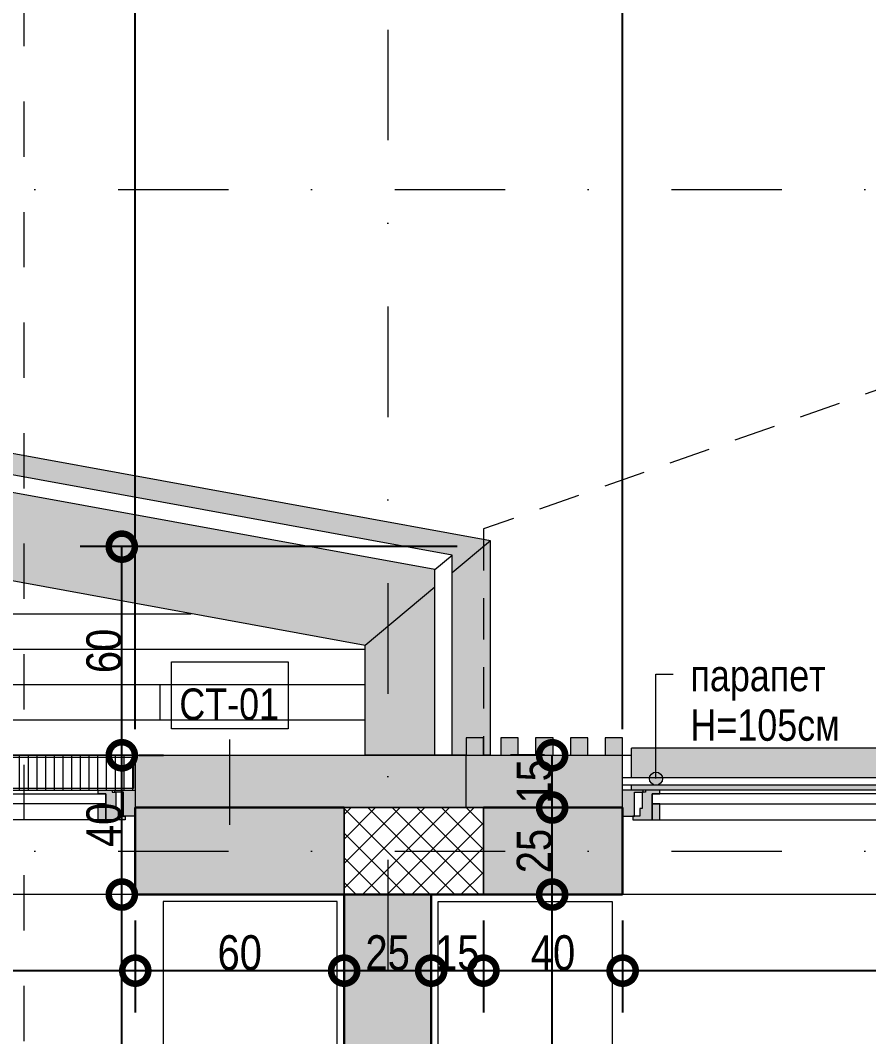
# Model space of a CAD drawing. Header units: centimetres. Extents: x 0 to 25250, y 0 to 2250.
# Drawn here: x 4551.1 to 4794.7, y 1401.6 to 1693.5 of the extents above; entities that cross this region are included whole.
import ezdxf

# ---------------------------------------------------------------- set-up
doc = ezdxf.new("R2010")
doc.units = ezdxf.units.CM
for name, pattern in [('17-View-1$0$Overhead', [19.84375, 11.90625, -7.9375]), ('18-View-1$0$Dash', [31.75, 15.875, -15.875]), ('18-View-1$0$Dash dot', [79.375, 31.75, -23.8125, 0, -23.8125])]:
    doc.linetypes.add(name, pattern=pattern)
for name, color, linetype, lineweight in [('A-ANNO-DIMS', 7, 'Continuous', 9), ('A-AREA', 7, 'Continuous', 9), ('A-FLOR-HRAL', 7, 'Continuous', 9), ('A-FLOR-OVHD', 7, '17-View-1$0$Overhead', 9), ('A-FLOR-PATT', 7, 'Continuous', 9), ('A-GLAZ', 7, 'Continuous', 5), ('A-GLAZ-CWMG', 7, 'Continuous', 9), ('A-WALL', 7, 'Continuous', 9), ('A-WALL-IDEN', 7, 'Continuous', 9), ('A-WALL-PATT', 7, 'Continuous', 9), ('G-ANNO-SYMB', 7, 'Continuous', 9), ('G-ANNO-TEXT', 7, 'Continuous', 9), ('I-FURN', 7, 'Continuous', 9), ('P-PIPE', 7, 'Continuous', 9), ('S-COLS', 7, 'Continuous', 9), ('S-GRID', 7, 'Continuous', 9)]:
    doc.layers.add(name, color=color, linetype=linetype, lineweight=lineweight)
doc.styles.add('18-View-1$0$Arial Narrow_3', font='ARIALN.TTF', dxfattribs={"height": 10})
doc.styles.add('18-View-1$0$Arial Narrow_5', font='ARIALN.TTF', dxfattribs={"height": 9})
doc.dimstyles.new('18-View-1$0$TEC_DIM', dxfattribs={"dimscale": 30.48, "dimtxt": 10.23431, "dimasz": 0.492126, "dimexe": 0.393701, "dimexo": 0.246063, "dimgap": 0, "dimtad": 1, "dimdec": 0, "dimzin": 0, "dimdsep": 46, "dimtxsty": '18-View-1$0$Arial Narrow_3', "dimblk1": '18-View-1$0$_DotSmall', "dimblk2": '18-View-1$0$_DotSmall', "dimsah": 1, "dimcen": 0.09, "dimazin": 0, "dimtfac": 1, "dimtdec": 4, "dimtix": 1, "dimtmove": 0, "dimatfit": 3, "dimfxl": 1, "dimtvp": 1, "dimtolj": 1, "dimtzin": 0, "dimarcsym": 2})

# ---------------------------------------------------------------- blocks, each defined once
blk = doc.blocks.new('TRIPLE - OK_F_OF - T - 13-2419636-НИВО 1')
at = {"layer": 'A-GLAZ', "true_color": 0xc0c0c0}
h = blk.add_hatch(color=9, dxfattribs=at)
h.paths.add_polyline_path([(146.6, 2.5), (150, 2.5), (150, 10), (144.1, 10), (144.1, 9.45), (146.6, 9.45), (146.6, 5)])
h.paths.add_polyline_path([(48.7, 2.5), (51.3, 2.5), (51.3, 9.45), (53.8, 9.45), (53.8, 10), (46.2, 10), (46.2, 9.45), (48.7, 9.45), (48.7, 5.72)])
h.paths.add_polyline_path([(-51.3, 2.5), (-48.7, 2.5), (-48.7, 9.45), (-46.2, 9.45), (-46.2, 10), (-53.8, 10), (-53.8, 9.45), (-51.3, 9.45), (-51.3, 5.72)])
h.paths.add_polyline_path([(-149, 2.5), (-146.6, 2.5), (-146.6, 9.45), (-144.1, 9.45), (-144.1, 10), (-150, 10), (-150, 2.5)])
h = blk.add_hatch(color=9, dxfattribs=at)
h.paths.add_polyline_path([(-50.8, 1.5), (-50.8, 2.5), (-52.8, 2.5), (-52.8, 4.68), (-53.52, 4.68), (-53.52, 9.45), (-54.5, 9.45), (-54.5, 10), (-58.6, 10), (-58.6, 8.9), (-56.4, 8.9), (-56.4, 1.5), (-52.8, 1.5)])
h.paths.add_polyline_path([(-141.5, 1.5), (-141.5, 8.9), (-139.3, 8.9), (-139.3, 10), (-143.4, 10), (-143.4, 9.45), (-144.38, 9.45), (-144.38, 4.68), (-145.1, 4.68), (-145.1, 2.5), (-147.1, 2.5), (-147.1, 1.5)])
h = blk.add_hatch(color=9, dxfattribs=at)
h.paths.add_polyline_path([(-56.4, 1.5), (-56.4, 6.1), (-58.6, 6.1), (-58.6, 1.5), (-57.27, 1.5)])
h.paths.add_polyline_path([(-139.3, 1.5), (-139.3, 6.1), (-141.5, 6.1), (-141.5, 1.5)])
at = {"layer": 'A-GLAZ'}
for p, q in [((-144.1, 10), (-150, 10)), ((-146.6, 2.5), (-146.6, 9.45)), ((-146.6, 9.45), (-144.1, 9.45)), ((-143.4, 9.45), (-144.38, 9.45)), ((-144.38, 9.45), (-144.38, 4.68)), ((-143.4, 10), (-144.1, 10)), ((-144.1, 9.45), (-144.1, 10)), ((-139.3, 10), (-143.4, 10)), ((-143.4, 10), (-143.4, 9.45)), ((-56.4, 8.9), (-141.5, 8.9)), ((-141.5, 8.9), (-141.5, 6.1)), ((-141.5, 1.5), (-141.5, 8.9)), ((-141.5, 8.9), (-139.3, 8.9)), ((-58.6, 10), (-139.3, 10)), ((-139.3, 8.9), (-139.3, 10)), ((-141.5, 6.1), (-56.4, 6.1)), ((-139.3, 6.1), (-141.5, 6.1)), ((-141.5, 6.1), (-141.5, 1.5)), ((-139.3, 1.5), (-139.3, 6.1)), ((-144.38, 4.68), (-145.1, 4.68)), ((-145.1, 4.68), (-145.1, 2.5)), ((-150, 2.5), (-146.6, 2.5)), ((-145.1, 2.5), (-147.1, 2.5)), ((-147.1, 2.5), (-147.1, 1.5)), ((-147.1, 1.5), (-141.5, 1.5)), ((-141.5, 1.5), (-139.3, 1.5)), ((-139.3, 1.5), (-58.6, 1.5))]:
    blk.add_line(p, q, dxfattribs=at)
blk = doc.blocks.new('TRIPLE - OK_F_OF - T - 18_60-2419604-НИВО 1')
at = {"layer": 'A-GLAZ', "true_color": 0xc0c0c0}
h = blk.add_hatch(color=9, dxfattribs=at)
h.paths.add_polyline_path([(150, -2.5), (146.6, -2.5), (146.6, -9.45), (144.1, -9.45), (144.1, -10), (150, -10), (150, -5)])
h.paths.add_polyline_path([(51.3, -2.5), (48.7, -2.5), (48.7, -9.45), (46.2, -9.45), (46.2, -10), (53.8, -10), (53.8, -9.45), (51.3, -9.45), (51.3, -5.72)])
h.paths.add_polyline_path([(-48.7, -2.5), (-51.3, -2.5), (-51.3, -9.45), (-53.8, -9.45), (-53.8, -10), (-46.2, -10), (-46.2, -9.45), (-48.7, -9.45), (-48.7, -5.72)])
h.paths.add_polyline_path([(-146.6, -2.5), (-150, -2.5), (-150, -10), (-144.1, -10), (-144.1, -9.45), (-146.6, -9.45), (-146.6, -5)])
h = blk.add_hatch(color=9, dxfattribs=at)
h.paths.add_polyline_path([(-52.8, -1.5), (-56.4, -1.5), (-56.4, -8.9), (-58.6, -8.9), (-58.6, -10), (-54.5, -10), (-54.5, -9.45), (-53.52, -9.45), (-53.52, -4.68), (-52.8, -4.68), (-52.8, -2.5), (-50.8, -2.5), (-50.8, -1.5)])
h.paths.add_polyline_path([(-147.1, -1.5), (-147.1, -2.5), (-145.1, -2.5), (-145.1, -4.68), (-144.38, -4.68), (-144.38, -9.45), (-143.4, -9.45), (-143.4, -10), (-139.3, -10), (-139.3, -8.9), (-141.5, -8.9), (-141.5, -1.5)])
h = blk.add_hatch(color=9, dxfattribs=at)
h.paths.add_polyline_path([(-56.4, -1.5), (-58.6, -1.5), (-58.6, -6.1), (-56.4, -6.1)])
h.paths.add_polyline_path([(-141.5, -1.5), (-141.5, -6.1), (-139.3, -6.1), (-139.3, -1.5)])
at = {"layer": 'A-GLAZ'}
for p, q in [((-150, -2.5), (-146.6, -2.5)), ((-147.1, -2.5), (-147.1, -1.5)), ((-147.1, -1.5), (-141.5, -1.5)), ((-145.1, -2.5), (-147.1, -2.5)), ((-146.6, -2.5), (-146.6, -9.45)), ((-145.1, -4.68), (-145.1, -2.5)), ((-141.5, -1.5), (-139.3, -1.5)), ((-141.5, -6.1), (-141.5, -1.5)), ((-141.5, -1.5), (-141.5, -8.9)), ((-139.3, -1.5), (-58.6, -1.5)), ((-139.3, -1.5), (-139.3, -6.1)), ((-144.38, -4.68), (-145.1, -4.68)), ((-144.38, -9.45), (-144.38, -4.68)), ((-141.5, -6.1), (-56.4, -6.1)), ((-141.5, -8.9), (-141.5, -6.1)), ((-139.3, -6.1), (-141.5, -6.1)), ((-144.1, -10), (-150, -10)), ((-146.6, -9.45), (-144.1, -9.45)), ((-143.4, -9.45), (-144.38, -9.45)), ((-144.1, -9.45), (-144.1, -10)), ((-143.4, -10), (-144.1, -10)), ((-143.4, -10), (-143.4, -9.45)), ((-139.3, -10), (-143.4, -10)), ((-56.4, -8.9), (-141.5, -8.9)), ((-141.5, -8.9), (-139.3, -8.9)), ((-139.3, -8.9), (-139.3, -10)), ((-58.6, -10), (-139.3, -10))]:
    blk.add_line(p, q, dxfattribs=at)
blk = doc.blocks.new('ПРАВОЪГЪЛНА МАСА - 50x130-1336701-НИВО 1')
at = {"layer": 'I-FURN'}
for p, q in [((65.5, 25), (-65.5, 25)), ((65.5, -25), (65.5, 25)), ((-65.5, -25), (65.5, -25))]:
    blk.add_line(p, q, dxfattribs=at)
blk = doc.blocks.new('Rectangular Mullion - TEC_LAMEL-2511642-НИВО 1')
at = {"layer": 'A-GLAZ-CWMG', "true_color": 0xbfb3a4}
blk.add_hatch(color=253, dxfattribs=at).paths.add_polyline_path([(-2.5, -2.5), (-2.5, 2.5), (2.5, 2.5), (2.5, -2.5)])
at = {"layer": 'A-GLAZ-CWMG', "lineweight": 15}
for p, q in [((-2.5, 2.5), (2.5, 2.5)), ((-2.5, -2.5), (-2.5, 2.5)), ((2.5, 2.5), (2.5, -2.5)), ((2.5, -2.5), (-2.5, -2.5))]:
    blk.add_line(p, q, dxfattribs=at)
blk = doc.blocks.new('Rectangular Mullion - TEC_LAMEL-2511643-НИВО 1')
at = {"layer": 'A-GLAZ-CWMG', "true_color": 0xbfb3a4}
blk.add_hatch(color=253, dxfattribs=at).paths.add_polyline_path([(-2.5, -2.5), (-2.5, 2.5), (2.5, 2.5), (2.5, -2.5)])
at = {"layer": 'A-GLAZ-CWMG', "lineweight": 15}
for p, q in [((-2.5, 2.5), (2.5, 2.5)), ((-2.5, -2.5), (-2.5, 2.5)), ((2.5, 2.5), (2.5, -2.5)), ((2.5, -2.5), (-2.5, -2.5))]:
    blk.add_line(p, q, dxfattribs=at)
blk = doc.blocks.new('Rectangular Mullion - TEC_LAMEL-2511644-НИВО 1')
at = {"layer": 'A-GLAZ-CWMG', "true_color": 0xbfb3a4}
blk.add_hatch(color=253, dxfattribs=at).paths.add_polyline_path([(-2.5, -2.5), (-2.5, 2.5), (2.5, 2.5), (2.5, -2.5)])
at = {"layer": 'A-GLAZ-CWMG', "lineweight": 15}
for p, q in [((-2.5, 2.5), (2.5, 2.5)), ((-2.5, -2.5), (-2.5, 2.5)), ((2.5, 2.5), (2.5, -2.5)), ((2.5, -2.5), (-2.5, -2.5))]:
    blk.add_line(p, q, dxfattribs=at)
blk = doc.blocks.new('Rectangular Mullion - TEC_LAMEL-2511645-НИВО 1')
at = {"layer": 'A-GLAZ-CWMG', "true_color": 0xbfb3a4}
blk.add_hatch(color=253, dxfattribs=at).paths.add_polyline_path([(-2.5, -2.5), (-2.5, 2.5), (2.5, 2.5), (2.5, -2.5)])
at = {"layer": 'A-GLAZ-CWMG', "lineweight": 15}
for p, q in [((-2.5, 2.5), (2.5, 2.5)), ((-2.5, -2.5), (-2.5, 2.5)), ((2.5, 2.5), (2.5, -2.5)), ((2.5, -2.5), (-2.5, -2.5))]:
    blk.add_line(p, q, dxfattribs=at)
blk = doc.blocks.new('Rectangular Mullion - TEC_LAMEL-2511646-НИВО 1')
at = {"layer": 'A-GLAZ-CWMG', "true_color": 0xbfb3a4}
blk.add_hatch(color=253, dxfattribs=at).paths.add_polyline_path([(-2.5, -2.5), (-2.5, 2.5), (2.5, 2.5), (2.5, -2.5)])
at = {"layer": 'A-GLAZ-CWMG', "lineweight": 15}
for p, q in [((-2.5, 2.5), (2.5, 2.5)), ((-2.5, -2.5), (-2.5, 2.5)), ((2.5, 2.5), (2.5, -2.5)), ((2.5, -2.5), (-2.5, -2.5))]:
    blk.add_line(p, q, dxfattribs=at)
blk = doc.blocks.new('ПРАВОЪГЪЛНА МАСА - 50x130-2380713-НИВО 1')
at = {"layer": 'I-FURN'}
for p, q in [((-65.5, 25), (65.5, 25)), ((65.5, 25), (65.5, -25)), ((65.5, -25), (-65.5, -25))]:
    blk.add_line(p, q, dxfattribs=at)
blk = doc.blocks.new('Entwässerungsrinne Fahrweg - 300 -10-2454089-НИВО 1')
at = {"layer": 'P-PIPE'}
h = blk.add_hatch(dxfattribs=at)
h.set_pattern_fill('FP1_14', color=256, style=0, pattern_type=2)
h.set_pattern_definition([(90, (-1129.143, 211.587), (-2.5, 2e-16), [])])
h.paths.add_polyline_path([(48.7, -5), (150, -5), (150, 5), (-150, 5), (-150, -5), (46.2, -5)])
for p, q in [((150, 5), (-150, 5)), ((-150, 5), (150, 5)), ((-149.5, 4.5), (149.5, 4.5)), ((149.5, 4.5), (149.5, -4.5)), ((149.5, -4.5), (-149.5, -4.5))]:
    blk.add_line(p, q, dxfattribs=at)
blk = doc.blocks.new('Railing - Railing-2461822-НИВО 1')
at = {"layer": 'A-FLOR-HRAL'}
for p, q in [((1515.14, -213.09), (1419.14, -213.09)), ((1419.14, -215.09), (1515.14, -215.09)), ((1515.14, -213.09), (1515.14, -215.09))]:
    blk.add_line(p, q, dxfattribs=at)
blk = doc.blocks.new('Railing - Railing-2498288-НИВО 1')
at = {"layer": 'A-FLOR-HRAL'}
for p, q in [((1370.14, -149.09), (955.04, -73.33)), ((1365.14, -153.26), (954.14, -78.24)), ((1365.14, -153.26), (1370.14, -149.09)), ((1370.14, -206.57), (1370.14, -149.09)), ((1365.14, -206.57), (1365.14, -153.26)), ((1370.14, -206.57), (1365.14, -206.57))]:
    blk.add_line(p, q, dxfattribs=at)
blk = doc.blocks.new('18-View-1$0$_DotSmall')
at = {"color": 0, "linetype": 'ByBlock', "const_width": 0.5}
blk.add_lwpolyline([(-0.0625, 0, 1), (0.0625, 0, 1)], format="xyb", close=True, dxfattribs=at)
blk = doc.blocks.new('*D2610')
at = {"layer": 'A-ANNO-DIMS', "color": 0, "lineweight": -2, "transparency": 16777216}
for p, q in [((3429.08, 1279.94), (3429.08, 1966.02)), ((5109.08, 1707.01), (5109.08, 1966.02)), ((3429.08, 1954.02), (5109.08, 1954.02))]:
    blk.add_line(p, q, dxfattribs=at)
at = {"layer": 'A-ANNO-DIMS', "color": 0, "lineweight": -2, "transparency": 16777216, "xscale": 15, "yscale": 15, "zscale": 15, "rotation": 180}
blk.add_blockref('18-View-1$0$_DotSmall', (3429.08, 1954.02), dxfattribs=at)
at = {"layer": 'A-ANNO-DIMS', "color": 0, "lineweight": -2, "transparency": 16777216, "xscale": 15, "yscale": 15, "zscale": 15}
blk.add_blockref('18-View-1$0$_DotSmall', (5109.08, 1954.02), dxfattribs=at)
at = {"layer": 'A-ANNO-DIMS', "color": 0, "transparency": 16777216, "insert": (4269.08, 1959.12), "char_height": 10, "width": 30.4105, "attachment_point": 5, "style": '18-View-1$0$Arial Narrow_3'}
blk.add_mtext('\\A1;1680', dxfattribs=at)
blk = doc.blocks.new('*D2617')
at = {"layer": 'A-ANNO-DIMS', "color": 0, "lineweight": -2, "transparency": 16777216}
for p, q in [((4259.08, 1627.43), (4259.08, 1906.5)), ((5044.08, 1673.19), (5044.08, 1906.5)), ((4259.08, 1894.5), (5044.08, 1894.5))]:
    blk.add_line(p, q, dxfattribs=at)
at = {"layer": 'A-ANNO-DIMS', "color": 0, "lineweight": -2, "transparency": 16777216, "xscale": 15, "yscale": 15, "zscale": 15, "rotation": 180}
blk.add_blockref('18-View-1$0$_DotSmall', (4259.08, 1894.5), dxfattribs=at)
at = {"layer": 'A-ANNO-DIMS', "color": 0, "lineweight": -2, "transparency": 16777216, "xscale": 15, "yscale": 15, "zscale": 15}
blk.add_blockref('18-View-1$0$_DotSmall', (5044.08, 1894.5), dxfattribs=at)
at = {"layer": 'A-ANNO-DIMS', "color": 0, "transparency": 16777216, "insert": (4651.58, 1899.6), "char_height": 10, "width": 22.8079, "attachment_point": 5, "style": '18-View-1$0$Arial Narrow_3'}
blk.add_mtext('\\A1;785', dxfattribs=at)
blk = doc.blocks.new('*D2625')
at = {"layer": 'A-ANNO-DIMS', "color": 0, "lineweight": -2, "transparency": 16777216}
for p, q in [((4284.08, 1489.94), (4284.08, 1876.14)), ((4584.08, 1489.94), (4584.08, 1876.14)), ((4284.08, 1864.14), (4584.08, 1864.14))]:
    blk.add_line(p, q, dxfattribs=at)
at = {"layer": 'A-ANNO-DIMS', "color": 0, "lineweight": -2, "transparency": 16777216, "xscale": 15, "yscale": 15, "zscale": 15, "rotation": 180}
blk.add_blockref('18-View-1$0$_DotSmall', (4284.08, 1864.14), dxfattribs=at)
at = {"layer": 'A-ANNO-DIMS', "color": 0, "lineweight": -2, "transparency": 16777216, "xscale": 15, "yscale": 15, "zscale": 15}
blk.add_blockref('18-View-1$0$_DotSmall', (4584.08, 1864.14), dxfattribs=at)
at = {"layer": 'A-ANNO-DIMS', "color": 0, "transparency": 16777216, "insert": (4434.08, 1869.24), "char_height": 10, "width": 22.8079, "attachment_point": 5, "style": '18-View-1$0$Arial Narrow_3'}
blk.add_mtext('\\A1;300', dxfattribs=at)
blk = doc.blocks.new('*D2626')
at = {"layer": 'A-ANNO-DIMS', "color": 0, "lineweight": -2, "transparency": 16777216}
for p, q in [((4584.08, 1489.94), (4584.08, 1876.14)), ((4724.08, 1489.94), (4724.08, 1876.14)), ((4584.08, 1864.14), (4724.08, 1864.14))]:
    blk.add_line(p, q, dxfattribs=at)
at = {"layer": 'A-ANNO-DIMS', "color": 0, "lineweight": -2, "transparency": 16777216, "xscale": 15, "yscale": 15, "zscale": 15, "rotation": 180}
blk.add_blockref('18-View-1$0$_DotSmall', (4584.08, 1864.14), dxfattribs=at)
at = {"layer": 'A-ANNO-DIMS', "color": 0, "lineweight": -2, "transparency": 16777216, "xscale": 15, "yscale": 15, "zscale": 15}
blk.add_blockref('18-View-1$0$_DotSmall', (4724.08, 1864.14), dxfattribs=at)
at = {"layer": 'A-ANNO-DIMS', "color": 0, "transparency": 16777216, "insert": (4654.08, 1869.24), "char_height": 10, "width": 22.8079, "attachment_point": 5, "style": '18-View-1$0$Arial Narrow_3'}
blk.add_mtext('\\A1;140', dxfattribs=at)
blk = doc.blocks.new('*D2627')
at = {"layer": 'A-ANNO-DIMS', "color": 0, "lineweight": -2, "transparency": 16777216}
for p, q in [((4724.08, 1489.94), (4724.08, 1876.14)), ((5024.08, 1489.94), (5024.08, 1876.14)), ((4724.08, 1864.14), (5024.08, 1864.14))]:
    blk.add_line(p, q, dxfattribs=at)
at = {"layer": 'A-ANNO-DIMS', "color": 0, "lineweight": -2, "transparency": 16777216, "xscale": 15, "yscale": 15, "zscale": 15, "rotation": 180}
blk.add_blockref('18-View-1$0$_DotSmall', (4724.08, 1864.14), dxfattribs=at)
at = {"layer": 'A-ANNO-DIMS', "color": 0, "lineweight": -2, "transparency": 16777216, "xscale": 15, "yscale": 15, "zscale": 15}
blk.add_blockref('18-View-1$0$_DotSmall', (5024.08, 1864.14), dxfattribs=at)
at = {"layer": 'A-ANNO-DIMS', "color": 0, "transparency": 16777216, "insert": (4874.08, 1869.24), "char_height": 10, "width": 22.8079, "attachment_point": 5, "style": '18-View-1$0$Arial Narrow_3'}
blk.add_mtext('\\A1;300', dxfattribs=at)
blk = doc.blocks.new('*D2725')
at = {"layer": 'A-ANNO-DIMS', "color": 0, "lineweight": -2, "transparency": 16777216}
for p, q in [((4703.82, 1337.44), (4703.82, 1442.44)), ((4708.67, 1442.44), (4715.82, 1442.44)), ((4676.58, 1337.44), (4715.82, 1337.44))]:
    blk.add_line(p, q, dxfattribs=at)
at = {"layer": 'A-ANNO-DIMS', "color": 0, "lineweight": -2, "transparency": 16777216, "xscale": 15, "yscale": 15, "zscale": 15}
for p, rotation in [((4703.82, 1442.44), 90), ((4703.82, 1337.44), 270)]:
    blk.add_blockref('18-View-1$0$_DotSmall', p, dxfattribs=dict(at, rotation=rotation))
at = {"layer": 'A-ANNO-DIMS', "color": 0, "transparency": 16777216, "insert": (4698.72, 1389.94), "char_height": 10, "width": 22.8079, "attachment_point": 5, "rotation": 90, "style": '18-View-1$0$Arial Narrow_3'}
blk.add_mtext('\\A1;105', dxfattribs=at)
blk = doc.blocks.new('*D2726')
at = {"layer": 'A-ANNO-DIMS', "color": 0, "lineweight": -2, "transparency": 16777216}
for p, q in [((4703.82, 1442.44), (4703.82, 1467.44)), ((4708.67, 1467.44), (4715.82, 1467.44)), ((4708.67, 1442.44), (4715.82, 1442.44))]:
    blk.add_line(p, q, dxfattribs=at)
at = {"layer": 'A-ANNO-DIMS', "color": 0, "lineweight": -2, "transparency": 16777216, "xscale": 15, "yscale": 15, "zscale": 15}
for p, rotation in [((4703.82, 1467.44), 90), ((4703.82, 1442.44), 270)]:
    blk.add_blockref('18-View-1$0$_DotSmall', p, dxfattribs=dict(at, rotation=rotation))
at = {"layer": 'A-ANNO-DIMS', "color": 0, "transparency": 16777216, "insert": (4698.72, 1454.94), "char_height": 10, "width": 15.2053, "attachment_point": 5, "rotation": 90, "style": '18-View-1$0$Arial Narrow_3'}
blk.add_mtext('\\A1;25', dxfattribs=at)
blk = doc.blocks.new('*D2727')
at = {"layer": 'A-ANNO-DIMS', "color": 0, "lineweight": -2, "transparency": 16777216}
for p, q in [((4701.58, 1482.44), (4691.82, 1482.44)), ((4703.82, 1467.44), (4703.82, 1482.44)), ((4708.67, 1467.44), (4715.82, 1467.44))]:
    blk.add_line(p, q, dxfattribs=at)
at = {"layer": 'A-ANNO-DIMS', "color": 0, "lineweight": -2, "transparency": 16777216, "xscale": 15, "yscale": 15, "zscale": 15}
for p, rotation in [((4703.82, 1482.44), 90), ((4703.82, 1467.44), 270)]:
    blk.add_blockref('18-View-1$0$_DotSmall', p, dxfattribs=dict(at, rotation=rotation))
at = {"layer": 'A-ANNO-DIMS', "color": 0, "transparency": 16777216, "insert": (4698.72, 1474.94), "char_height": 10, "width": 15.2053, "attachment_point": 5, "rotation": 90, "style": '18-View-1$0$Arial Narrow_3'}
blk.add_mtext('\\A1;15', dxfattribs=at)
blk = doc.blocks.new('*D2736')
at = {"layer": 'A-ANNO-DIMS', "color": 0, "lineweight": -2, "transparency": 16777216}
for p, q in [((4284.08, 1434.94), (4284.08, 1408.58)), ((4584.08, 1434.94), (4584.08, 1408.58)), ((4284.08, 1420.58), (4584.08, 1420.58))]:
    blk.add_line(p, q, dxfattribs=at)
at = {"layer": 'A-ANNO-DIMS', "color": 0, "lineweight": -2, "transparency": 16777216, "xscale": 15, "yscale": 15, "zscale": 15, "rotation": 180}
blk.add_blockref('18-View-1$0$_DotSmall', (4284.08, 1420.58), dxfattribs=at)
at = {"layer": 'A-ANNO-DIMS', "color": 0, "lineweight": -2, "transparency": 16777216, "xscale": 15, "yscale": 15, "zscale": 15}
blk.add_blockref('18-View-1$0$_DotSmall', (4584.08, 1420.58), dxfattribs=at)
at = {"layer": 'A-ANNO-DIMS', "color": 0, "transparency": 16777216, "insert": (4434.08, 1425.68), "char_height": 10, "width": 22.8079, "attachment_point": 5, "style": '18-View-1$0$Arial Narrow_3'}
blk.add_mtext('\\A1;300', dxfattribs=at)
blk = doc.blocks.new('*D2737')
at = {"layer": 'A-ANNO-DIMS', "color": 0, "lineweight": -2, "transparency": 16777216}
for p, q in [((4584.08, 1434.94), (4584.08, 1408.58)), ((4584.08, 1420.58), (4644.08, 1420.58)), ((4644.08, 1415.73), (4644.08, 1408.58))]:
    blk.add_line(p, q, dxfattribs=at)
at = {"layer": 'A-ANNO-DIMS', "color": 0, "lineweight": -2, "transparency": 16777216, "xscale": 15, "yscale": 15, "zscale": 15, "rotation": 180}
blk.add_blockref('18-View-1$0$_DotSmall', (4584.08, 1420.58), dxfattribs=at)
at = {"layer": 'A-ANNO-DIMS', "color": 0, "lineweight": -2, "transparency": 16777216, "xscale": 15, "yscale": 15, "zscale": 15}
blk.add_blockref('18-View-1$0$_DotSmall', (4644.08, 1420.58), dxfattribs=at)
at = {"layer": 'A-ANNO-DIMS', "color": 0, "transparency": 16777216, "insert": (4614.08, 1425.68), "char_height": 10, "width": 15.2053, "attachment_point": 5, "style": '18-View-1$0$Arial Narrow_3'}
blk.add_mtext('\\A1;60', dxfattribs=at)
blk = doc.blocks.new('*D2738')
at = {"layer": 'A-ANNO-DIMS', "color": 0, "lineweight": -2, "transparency": 16777216}
for p, q in [((4644.08, 1420.58), (4669.08, 1420.58)), ((4644.08, 1415.73), (4644.08, 1408.58)), ((4669.08, 1415.73), (4669.08, 1408.58))]:
    blk.add_line(p, q, dxfattribs=at)
at = {"layer": 'A-ANNO-DIMS', "color": 0, "lineweight": -2, "transparency": 16777216, "xscale": 15, "yscale": 15, "zscale": 15, "rotation": 180}
blk.add_blockref('18-View-1$0$_DotSmall', (4644.08, 1420.58), dxfattribs=at)
at = {"layer": 'A-ANNO-DIMS', "color": 0, "lineweight": -2, "transparency": 16777216, "xscale": 15, "yscale": 15, "zscale": 15}
blk.add_blockref('18-View-1$0$_DotSmall', (4669.08, 1420.58), dxfattribs=at)
at = {"layer": 'A-ANNO-DIMS', "color": 0, "transparency": 16777216, "insert": (4656.58, 1425.68), "char_height": 10, "width": 15.2053, "attachment_point": 5, "style": '18-View-1$0$Arial Narrow_3'}
blk.add_mtext('\\A1;25', dxfattribs=at)
blk = doc.blocks.new('*D2739')
at = {"layer": 'A-ANNO-DIMS', "color": 0, "lineweight": -2, "transparency": 16777216}
for p, q in [((4684.08, 1434.94), (4684.08, 1408.58)), ((4669.08, 1420.58), (4684.08, 1420.58)), ((4669.08, 1415.73), (4669.08, 1408.58))]:
    blk.add_line(p, q, dxfattribs=at)
at = {"layer": 'A-ANNO-DIMS', "color": 0, "lineweight": -2, "transparency": 16777216, "xscale": 15, "yscale": 15, "zscale": 15, "rotation": 180}
blk.add_blockref('18-View-1$0$_DotSmall', (4669.08, 1420.58), dxfattribs=at)
at = {"layer": 'A-ANNO-DIMS', "color": 0, "lineweight": -2, "transparency": 16777216, "xscale": 15, "yscale": 15, "zscale": 15}
blk.add_blockref('18-View-1$0$_DotSmall', (4684.08, 1420.58), dxfattribs=at)
at = {"layer": 'A-ANNO-DIMS', "color": 0, "transparency": 16777216, "insert": (4676.58, 1425.68), "char_height": 10, "width": 15.2053, "attachment_point": 5, "style": '18-View-1$0$Arial Narrow_3'}
blk.add_mtext('\\A1;15', dxfattribs=at)
blk = doc.blocks.new('*D2740')
at = {"layer": 'A-ANNO-DIMS', "color": 0, "lineweight": -2, "transparency": 16777216}
for p, q in [((4684.08, 1434.94), (4684.08, 1408.58)), ((4724.08, 1434.94), (4724.08, 1408.58)), ((4684.08, 1420.58), (4724.08, 1420.58))]:
    blk.add_line(p, q, dxfattribs=at)
at = {"layer": 'A-ANNO-DIMS', "color": 0, "lineweight": -2, "transparency": 16777216, "xscale": 15, "yscale": 15, "zscale": 15, "rotation": 180}
blk.add_blockref('18-View-1$0$_DotSmall', (4684.08, 1420.58), dxfattribs=at)
at = {"layer": 'A-ANNO-DIMS', "color": 0, "lineweight": -2, "transparency": 16777216, "xscale": 15, "yscale": 15, "zscale": 15}
blk.add_blockref('18-View-1$0$_DotSmall', (4724.08, 1420.58), dxfattribs=at)
at = {"layer": 'A-ANNO-DIMS', "color": 0, "transparency": 16777216, "insert": (4704.08, 1425.68), "char_height": 10, "width": 15.2053, "attachment_point": 5, "style": '18-View-1$0$Arial Narrow_3'}
blk.add_mtext('\\A1;40', dxfattribs=at)
blk = doc.blocks.new('*D2741')
at = {"layer": 'A-ANNO-DIMS', "color": 0, "lineweight": -2, "transparency": 16777216}
for p, q in [((4724.08, 1434.94), (4724.08, 1408.58)), ((5024.08, 1434.94), (5024.08, 1408.58)), ((4724.08, 1420.58), (5024.08, 1420.58))]:
    blk.add_line(p, q, dxfattribs=at)
at = {"layer": 'A-ANNO-DIMS', "color": 0, "lineweight": -2, "transparency": 16777216, "xscale": 15, "yscale": 15, "zscale": 15, "rotation": 180}
blk.add_blockref('18-View-1$0$_DotSmall', (4724.08, 1420.58), dxfattribs=at)
at = {"layer": 'A-ANNO-DIMS', "color": 0, "lineweight": -2, "transparency": 16777216, "xscale": 15, "yscale": 15, "zscale": 15}
blk.add_blockref('18-View-1$0$_DotSmall', (5024.08, 1420.58), dxfattribs=at)
at = {"layer": 'A-ANNO-DIMS', "color": 0, "transparency": 16777216, "insert": (4874.08, 1425.68), "char_height": 10, "width": 22.8079, "attachment_point": 5, "style": '18-View-1$0$Arial Narrow_3'}
blk.add_mtext('\\A1;300', dxfattribs=at)
blk = doc.blocks.new('*D2771')
at = {"layer": 'A-ANNO-DIMS', "color": 0, "lineweight": -2, "transparency": 16777216}
for p, q in [((4580.21, 967.44), (4580.21, 1442.44)), ((4585.06, 1442.44), (4592.21, 1442.44)), ((4585.06, 967.44), (4592.21, 967.44))]:
    blk.add_line(p, q, dxfattribs=at)
at = {"layer": 'A-ANNO-DIMS', "color": 0, "lineweight": -2, "transparency": 16777216, "xscale": 15, "yscale": 15, "zscale": 15}
for p, rotation in [((4580.21, 1442.44), 90), ((4580.21, 967.44), 270)]:
    blk.add_blockref('18-View-1$0$_DotSmall', p, dxfattribs=dict(at, rotation=rotation))
at = {"layer": 'A-ANNO-DIMS', "color": 0, "transparency": 16777216, "insert": (4575.12, 1204.94), "char_height": 10, "width": 22.8079, "attachment_point": 5, "rotation": 90, "style": '18-View-1$0$Arial Narrow_3'}
blk.add_mtext('\\A1;475', dxfattribs=at)
blk = doc.blocks.new('*D2772')
at = {"layer": 'A-ANNO-DIMS', "color": 0, "lineweight": -2, "transparency": 16777216}
for p, q in [((4580.21, 1442.44), (4580.21, 1482.44)), ((4585.06, 1482.44), (4592.21, 1482.44)), ((4585.06, 1442.44), (4592.21, 1442.44))]:
    blk.add_line(p, q, dxfattribs=at)
at = {"layer": 'A-ANNO-DIMS', "color": 0, "lineweight": -2, "transparency": 16777216, "xscale": 15, "yscale": 15, "zscale": 15}
for p, rotation in [((4580.21, 1482.44), 90), ((4580.21, 1442.44), 270)]:
    blk.add_blockref('18-View-1$0$_DotSmall', p, dxfattribs=dict(at, rotation=rotation))
at = {"layer": 'A-ANNO-DIMS', "color": 0, "transparency": 16777216, "insert": (4575.1, 1462.44), "char_height": 10, "width": 15.2053, "attachment_point": 5, "rotation": 90, "style": '18-View-1$0$Arial Narrow_3'}
blk.add_mtext('\\A1;40', dxfattribs=at)
blk = doc.blocks.new('*D2773')
at = {"layer": 'A-ANNO-DIMS', "color": 0, "lineweight": -2, "transparency": 16777216}
for p, q in [((4676.58, 1542.36), (4568.21, 1542.36)), ((4580.21, 1482.44), (4580.21, 1542.36)), ((4585.06, 1482.44), (4592.21, 1482.44))]:
    blk.add_line(p, q, dxfattribs=at)
at = {"layer": 'A-ANNO-DIMS', "color": 0, "lineweight": -2, "transparency": 16777216, "xscale": 15, "yscale": 15, "zscale": 15}
for p, rotation in [((4580.21, 1542.36), 90), ((4580.21, 1482.44), 270)]:
    blk.add_blockref('18-View-1$0$_DotSmall', p, dxfattribs=dict(at, rotation=rotation))
at = {"layer": 'A-ANNO-DIMS', "color": 0, "transparency": 16777216, "insert": (4575.1, 1512.4), "char_height": 10, "width": 15.2053, "attachment_point": 5, "rotation": 90, "style": '18-View-1$0$Arial Narrow_3'}
blk.add_mtext('\\A1;60', dxfattribs=at)

msp = doc.modelspace()

# ---------------------------------------------------------------- hatches: boundary and pattern name
at = {"layer": 'A-FLOR-PATT', "true_color": 0x787878}
h = msp.add_hatch(dxfattribs=at)
h.set_pattern_fill('FP1_6', color=8, style=0, pattern_type=2)
h.set_pattern_definition([(0, (4448.926, 1553.562), (0, 10.16), []), (90, (4448.926, 1553.56), (-40.64, 40.64), [10.16, -142.24]), (90, (4509.886, 1573.88), (-40.64, 40.64), [10.16, -142.24])])
h.paths.add_polyline_path([(4284.08, 1482.44), (4650.08, 1482.46), (4650.08, 1514), (4259.08, 1585.37), (4259.08, 1482.44)])
at = {"layer": 'A-WALL-PATT', "lineweight": 5, "true_color": 0xebebeb}
h = msp.add_hatch(color=7, dxfattribs=at)
h.paths.add_polyline_path([(4259.08, 1610.78), (4259.98, 1615.7), (4675.08, 1539.94), (4675.08, 1534.85), (4686.08, 1544.03), (4258.99, 1621.98), (4258.63, 1620.01), (4259.08, 1619.93), (4259.08, 1611.59)])
h.paths.add_polyline_path([(4650.08, 1514), (4670.08, 1530.68), (4670.08, 1535.77), (4259.08, 1610.78), (4259.08, 1585.37), (4645.08, 1514.92)])
h = msp.add_hatch(color=7, dxfattribs=at)
h.paths.add_polyline_path([(4684.08, 1482.46), (4686.08, 1482.46), (4686.08, 1544.03), (4675.08, 1534.85), (4675.08, 1482.46), (4679.08, 1482.46), (4679.08, 1487.44), (4684.08, 1487.44)])
h.paths.add_polyline_path([(4670.08, 1482.46), (4670.08, 1530.68), (4650.08, 1514), (4650.08, 1482.46)])
msp.add_hatch(color=7, dxfattribs=at).paths.add_polyline_path([(5017.48, 1472.44), (5024.08, 1472.44), (5024.08, 1473.94), (4928.08, 1473.94), (4928.08, 1475.94), (5024.08, 1475.94), (5024.08, 1484.44), (4726.58, 1484.44), (4726.58, 1475.94), (4820.08, 1475.94), (4820.08, 1473.94), (4726.58, 1473.94), (4726.58, 1472.44), (5015.58, 1472.44)])
at = {"layer": 'A-WALL-PATT', "lineweight": 5, "true_color": 0xffff80}
h = msp.add_hatch(color=51, dxfattribs=at)
h.paths.add_polyline_path([(4644.08, 1467.44), (4679.08, 1467.44), (4679.08, 1482.44), (4584.08, 1482.44), (4584.08, 1467.44), (4620.23, 1467.44)])
h.paths.add_polyline_path([(4284.08, 1467.44), (4284.08, 1482.44), (4249.08, 1482.44), (4249.08, 1467.44), (4253.28, 1467.44)])
h = msp.add_hatch(color=51, dxfattribs=at)
h.paths.add_polyline_path([(4679.08, 1467.44), (4724.08, 1467.44), (4724.08, 1482.44), (4679.08, 1482.44)])
h.paths.add_polyline_path([(5092.03, 1467.44), (5104.08, 1467.44), (5104.08, 1482.44), (5024.08, 1482.44), (5024.08, 1467.44), (5089.08, 1467.44)])
at = {"layer": 'A-WALL-PATT', "true_color": 0x808080}
h = msp.add_hatch(color=8, dxfattribs=at)
h.paths.add_polyline_path([(4620.23, 1442.44), (4644.08, 1442.44), (4644.08, 1467.44), (4584.08, 1467.44), (4584.08, 1442.44)])
h.paths.add_polyline_path([(4249.08, 1442.44), (4284.08, 1442.44), (4284.08, 1467.44), (4249.08, 1467.44)])
h = msp.add_hatch(color=8, dxfattribs=at)
h.paths.add_polyline_path([(5024.08, 1442.44), (5089.08, 1442.44), (5089.08, 1467.44), (5024.08, 1467.44)])
h.paths.add_polyline_path([(4724.08, 1442.44), (4724.08, 1467.44), (4684.08, 1467.44), (4684.08, 1442.44)])
h = msp.add_hatch(color=8, dxfattribs=at)
h.paths.add_polyline_path([(4669.08, 942.44), (4669.08, 1057.44), (4644.08, 1057.44), (4644.08, 942.44)])
h.paths.add_polyline_path([(4644.08, 1337.44), (4669.08, 1337.44), (4669.08, 1442.44), (4644.08, 1442.44), (4644.08, 1368.41)])
at = {"layer": 'G-ANNO-TEXT'}
h = msp.add_hatch(color=256, dxfattribs=at)
edge = h.paths.add_edge_path()
edge.add_arc((4733.65, 1475.73), 1.88, 0, 360)
at = {"layer": 'S-COLS'}
h = msp.add_hatch(dxfattribs=at)
h.set_pattern_fill('FP1_11', color=256, style=0, pattern_type=2)
h.set_pattern_definition([(45, (3304.9383, 1689.0286), (-3.535534, 3.535534), []), (135, (3304.9383, 1689.0286), (-3.535534, -3.535534), [])])
h.paths.add_polyline_path([(4684.08, 1442.44), (4684.08, 1467.44), (4644.08, 1467.44), (4644.08, 1442.44), (4672.66, 1442.44)])

# ---------------------------------------------------------------- linework, layer by layer
at = {"layer": 'A-AREA'}
msp.add_line((4684.08, 1547.44), (4684.08, 1544.39), dxfattribs=at)
at = {"layer": 'A-FLOR-OVHD'}
for p, q in [((5048.25, 1675.97), (4684.08, 1547.44)), ((4684.08, 1547.44), (4684.08, 1482.44))]:
    msp.add_line(p, q, dxfattribs=at)
at = {"layer": 'A-WALL'}
for p, q in [((4686.08, 1544.03), (4258.99, 1621.98)), ((4650.08, 1514), (4259.08, 1585.37)), ((4686.08, 1544.03), (4675.08, 1534.85)), ((4686.08, 1482.46), (4686.08, 1544.03)), ((4670.08, 1530.68), (4650.08, 1514)), ((4650.08, 1482.46), (4650.08, 1514)), ((4726.58, 1475.94), (4726.58, 1484.44)), ((5024.08, 1484.44), (4726.58, 1484.44)), ((4259.08, 1482.44), (4726.58, 1482.44)), ((4584.08, 1482.44), (4584.08, 1467.44)), ((4670.08, 1482.46), (4650.08, 1482.46)), ((4679.08, 1482.46), (4675.08, 1482.46)), ((4679.08, 1467.44), (4679.08, 1482.44)), ((4686.08, 1482.46), (4684.08, 1482.46)), ((4724.08, 1467.44), (4724.08, 1482.44)), ((4726.58, 1472.44), (4726.58, 1473.94)), ((4644.08, 1442.44), (4644.08, 1467.44)), ((4644.08, 1467.44), (4684.08, 1467.44)), ((4684.08, 1467.44), (4684.08, 1442.44)), ((4584.08, 1442.44), (4284.08, 1442.44)), ((5024.08, 1442.44), (4724.08, 1442.44))]:
    msp.add_line(p, q, dxfattribs=at)
at = {"layer": 'A-WALL', "lineweight": 30}
for p, q in [((4584.08, 1467.44), (4584.08, 1442.44)), ((4644.08, 1467.44), (4584.08, 1467.44)), ((4724.08, 1467.44), (4684.08, 1467.44)), ((4724.08, 1442.44), (4724.08, 1467.44)), ((4584.08, 1442.44), (4669.08, 1442.44)), ((4644.08, 1442.44), (4644.08, 1337.44)), ((4669.08, 1337.44), (4669.08, 1442.44)), ((4684.08, 1442.44), (4724.08, 1442.44))]:
    msp.add_line(p, q, dxfattribs=at)
at = {"layer": 'A-WALL-IDEN'}
msp.add_line((4611.23, 1462.44), (4611.23, 1486.99), dxfattribs=at)
at = {"layer": 'A-WALL-IDEN', "flags": 128}
msp.add_lwpolyline([(4594.5, 1509.25), (4627.95, 1509.25), (4627.95, 1490.05), (4594.5, 1490.05)], close=True, dxfattribs=at)
at = {"layer": 'G-ANNO-SYMB', "linetype": '18-View-1$0$Dash', "lineweight": 18}
msp.add_line((4552.08, 1987.72), (4552.08, 246.52), dxfattribs=at)
at = {"layer": 'G-ANNO-TEXT'}
for p, q in [((4733.65, 1505.7), (4738.56, 1505.7)), ((4733.65, 1475.73), (4733.65, 1505.7))]:
    msp.add_line(p, q, dxfattribs=at)
msp.add_circle((4733.65, 1475.73), 1.88, dxfattribs=at)
at = {"layer": 'S-COLS'}
for p, q in [((4679.08, 1467.44), (4644.08, 1467.44)), ((4644.08, 1467.44), (4644.08, 1442.44)), ((4684.08, 1467.44), (4679.08, 1467.44)), ((4684.08, 1442.44), (4684.08, 1467.44))]:
    msp.add_line(p, q, dxfattribs=at)
at = {"layer": 'S-COLS', "lineweight": 30}
msp.add_line((4644.08, 1442.44), (4684.08, 1442.44), dxfattribs=at)
at = {"layer": 'S-GRID', "color": 1, "linetype": '18-View-1$0$Dash dot', "lineweight": 18, "true_color": 0xff0000}
for p, q in [((4656.58, 1849.76), (4656.58, 378.11)), ((3386.99, 1644.94), (5145.92, 1644.94)), ((3386.99, 1454.94), (5145.92, 1454.94))]:
    msp.add_line(p, q, dxfattribs=at)

# ---------------------------------------------------------------- block references
at = {"layer": 'A-FLOR-HRAL'}
for name in ['Railing - Railing-2498288-НИВО 1', 'Railing - Railing-2461822-НИВО 1']:
    msp.add_blockref(name, (3304.94, 1689.03), dxfattribs=at)
at = {"layer": 'A-GLAZ', "rotation": 180}
msp.add_blockref('TRIPLE - OK_F_OF - T - 18_60-2419604-НИВО 1', (4434.08, 1462.44), dxfattribs=at)
at = {"layer": 'A-GLAZ'}
msp.add_blockref('TRIPLE - OK_F_OF - T - 13-2419636-НИВО 1', (4874.08, 1462.44), dxfattribs=at)
at = {"layer": 'A-GLAZ-CWMG', "extrusion": (0, 0, -1)}
for name, p in [('Rectangular Mullion - TEC_LAMEL-2511646-НИВО 1', (-4681.58, 1484.94)), ('Rectangular Mullion - TEC_LAMEL-2511645-НИВО 1', (-4691.58, 1484.94)), ('Rectangular Mullion - TEC_LAMEL-2511644-НИВО 1', (-4701.58, 1484.94)), ('Rectangular Mullion - TEC_LAMEL-2511643-НИВО 1', (-4711.58, 1484.94)), ('Rectangular Mullion - TEC_LAMEL-2511642-НИВО 1', (-4721.58, 1484.94))]:
    msp.add_blockref(name, p, dxfattribs=at)
at = {"layer": 'I-FURN'}
for name, p, rotation in [('ПРАВОЪГЪЛНА МАСА - 50x130-1336701-НИВО 1', (4617.08, 1374.94), 90.00000000000044), ('ПРАВОЪГЪЛНА МАСА - 50x130-2380713-НИВО 1', (4696.08, 1374.94), 89.99999999999957)]:
    msp.add_blockref(name, p, dxfattribs=dict(at, rotation=rotation))
at = {"layer": 'P-PIPE'}
msp.add_blockref('Entwässerungsrinne Fahrweg - 300 -10-2454089-НИВО 1', (4434.08, 1477.44), dxfattribs=at)

# ---------------------------------------------------------------- texts
at = {"layer": 'A-WALL-IDEN', "insert": (4611.05, 1497.06), "char_height": 9, "width": 28.45, "attachment_point": 5, "line_spacing_factor": 0.949189, "style": '18-View-1$0$Arial Narrow_5'}
msp.add_mtext('\\pt25.00002,50.00004,74.99997,99.99999,125.00001,150.00003,174.99996,199.99998,225,250.00002,275.00004,299.99997,324.99999,350.00001,375.00003,399.99996,424.99998,450,475.00002,500.00004,524.99997,549.99999,575.00001,600.00003,624.99996,649.99998,675,700.00002,725.00004,749.99997,774.99999,800.00001;{\\fArial Narrow|b0|i0|c204|p34;СТ}-01', dxfattribs=at)
at = {"layer": 'G-ANNO-TEXT', "insert": (4743.56, 1509.85), "char_height": 9, "width": 43, "attachment_point": 1, "line_spacing_factor": 0.949189, "style": '18-View-1$0$Arial Narrow_5'}
msp.add_mtext('\\pt5.00004,9.99999,15.00003,19.99998,25.00002,29.99997,35.00001,39.99996,45,50.00004,54.99999,60.00003,64.99998,70.00002,74.99997,80.00001,84.99996,90,95.00004,99.99999,105.00003,109.99998,115.00002,119.99997,125.00001,129.99996,135,140.00004,144.99999,150.00003,154.99998,160.00002;{\\fArial Narrow|b0|i0|c204|p34;парапет Н}=105{\\fArial Narrow|b0|i0|c204|p34;см}', dxfattribs=at)

# ---------------------------------------------------------------- dimensions: what is measured, and where the dimension line sits
at = {"layer": 'A-ANNO-DIMS'}
for base, p1, p2, override, picture, middle in [((5109.08, 1954.02), (3429.08, 1272.44), (5109.08, 1699.51), {"dimpost": '<>', "dimfxl": 1733.431886}, '*D2610', (4269.08, 1959.12)), ((5044.08, 1894.5), (4259.08, 1619.93), (5044.08, 1665.69), {"dimpost": '<>', "dimfxl": 786.332583}, '*D2617', (4651.58, 1899.6)), ((4584.08, 1864.14), (4284.08, 1482.44), (4584.08, 1482.44), {"dimpost": '<>', "dimfxl": 300}, '*D2625', (4434.08, 1869.24)), ((4724.08, 1864.14), (4584.08, 1482.44), (4724.08, 1482.44), {"dimpost": '<>', "dimfxl": 140}, '*D2626', (4654.08, 1869.24)), ((5024.08, 1864.14), (4724.08, 1482.44), (5024.08, 1482.44), {"dimpost": '<>', "dimfxl": 300}, '*D2627', (4874.08, 1869.24)), ((4584.08, 1420.58), (4284.08, 1442.44), (4584.08, 1442.44), {"dimpost": '<>', "dimfxl": 300}, '*D2736', (4434.08, 1425.68)), ((4644.08, 1420.58), (4584.08, 1442.44), (4644.08, 1423.23), {"dimpost": '<>', "dimfxl": 63.001275}, '*D2737', (4614.08, 1425.68)), ((4684.08, 1420.58), (4669.08, 1423.23), (4684.08, 1442.44), {"dimpost": '<>', "dimfxl": 24.37541}, '*D2739', (4676.58, 1425.68)), ((4724.08, 1420.58), (4684.08, 1442.44), (4724.08, 1442.44), {"dimpost": '<>', "dimfxl": 40}, '*D2740', (4704.08, 1425.68)), ((5024.08, 1420.58), (4724.08, 1442.44), (5024.08, 1442.44), {"dimpost": '<>', "dimfxl": 300}, '*D2741', (4874.08, 1425.68)), ((4669.08, 1420.58), (4644.08, 1423.23), (4669.08, 1423.23), {"dimpost": '<>', "dimfxl": 25}, '*D2738', (4656.58, 1425.68))]:
    dim = msp.add_linear_dim(base=base, p1=p1, p2=p2, dimstyle='18-View-1$0$TEC_DIM', override=override, dxfattribs=at)
    dim.commit()
    dim.dimension.update_dxf_attribs({"geometry": picture, "text_midpoint": middle})
for base, p1, p2, override, picture, middle in [((4580.21, 1542.36), (4577.56, 1482.44), (4684.08, 1542.36), {"dimpost": '<>', "dimfxl": 122.219422}, '*D2773', (4575.1, 1512.4)), ((4580.21, 1482.44), (4577.56, 1442.44), (4577.56, 1482.44), {"dimpost": '<>', "dimfxl": 40}, '*D2772', (4575.1, 1462.44)), ((4703.82, 1482.44), (4701.17, 1467.44), (4709.08, 1482.44), {"dimpost": '<>', "dimfxl": 16.958974}, '*D2727', (4698.72, 1474.94)), ((4703.82, 1467.44), (4701.17, 1442.44), (4701.17, 1467.44), {"dimpost": '<>', "dimfxl": 25}, '*D2726', (4698.72, 1454.94)), ((4580.21, 1442.44), (4577.56, 967.44), (4577.56, 1442.44), {"dimpost": '<>', "dimfxl": 475}, '*D2771', (4575.12, 1204.94)), ((4703.82, 1442.44), (4669.08, 1337.44), (4701.17, 1442.44), {"dimpost": '<>', "dimfxl": 109.793493}, '*D2725', (4698.72, 1389.94))]:
    dim = msp.add_linear_dim(base=base, p1=p1, p2=p2, angle=90, dimstyle='18-View-1$0$TEC_DIM', override=override, dxfattribs=at)
    dim.commit()
    dim.dimension.update_dxf_attribs({"geometry": picture, "text_midpoint": middle})

doc.saveas('drawing.dxf')
